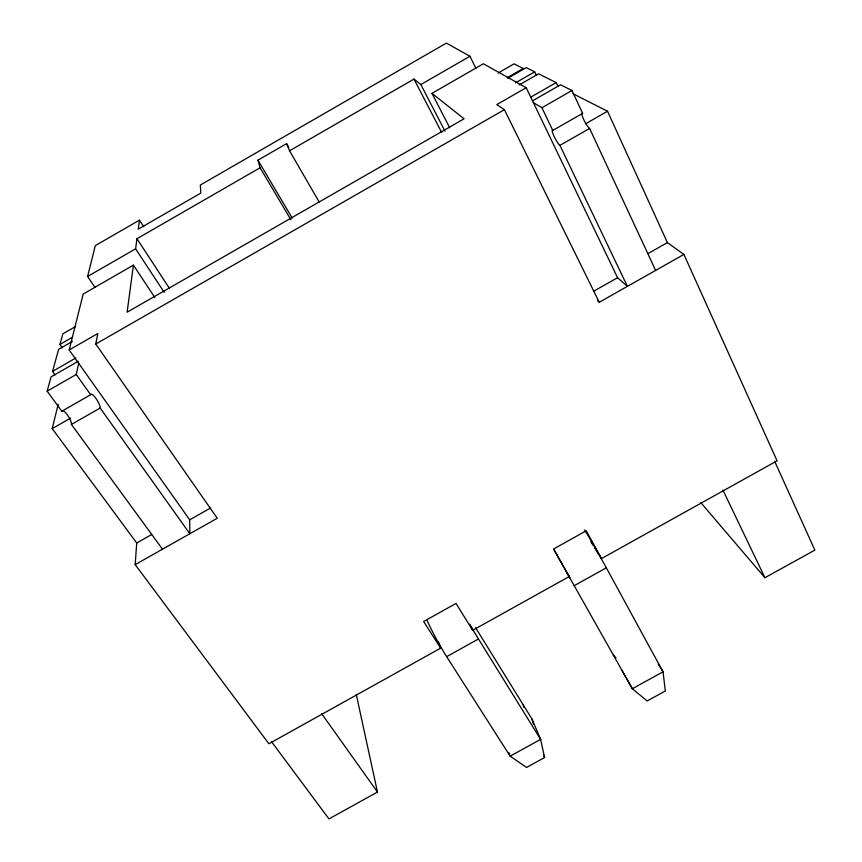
<?xml version="1.0" encoding="UTF-8"?>
<svg xmlns="http://www.w3.org/2000/svg" width="862" height="862" viewBox="0 0 862 862"><rect width="100%" height="100%" fill="white"/><g stroke="black" fill="none" stroke-linecap="round" stroke-linejoin="round"><path stroke-width="1.29" d="M438.542 642.018L440.644 648.138L268.879 743.777L135.183 564.632L136.724 543.006L52.216 428.619L58.185 404.278M78.711 363.355L76.233 374.496L90.661 394.731A8.469 2.08 58.4 0 1 95.93 398.416A8.469 2.08 58.4 0 1 100.164 408.038L189.845 533.74L189.694 519.808L69.197 349.95L83.194 294.05L133.416 265.151L127.123 312.206L464.068 118.805L431.97 93.355L483.377 63.766L526.208 87.709L617.569 277.715L627.407 286.367L559.934 145.376A8.598 1.336 61.9 0 1 554.137 136.476A8.598 1.336 61.9 0 1 552.79 130.442L541.918 107.728L533.427 102.718M164.189 292.326L135.603 248.827L136.95 238.72L260.098 167.767L257.943 160.17L286.583 143.652L288.598 147.143M95.111 287.499L87.59 276.476L95.316 245.616L139.439 220.155L138.232 229.184L200.814 193.099L200.329 185.039L446.397 43.1L469.952 56.267L475.878 68.238M135.183 564.632L217.246 518.245L95.768 344.024L97.805 333.529L69.197 349.95M90.661 394.731L61.805 411.239L47.151 391.154L51.073 376.845L78.183 361.297M54.834 374.97A8.308 2.166 57.7 0 0 52.571 371.35L58.605 349.325L72.505 341.352M62.075 347.871A7.855 1.918 57.6 0 0 59.952 344.434L62.861 333.82L75.166 326.752M319.166 202.01L289.567 150.785L413.975 79.088L420.85 84.541L444.986 131.164M87.59 276.476L135.603 248.827M420.85 84.541L469.952 56.267M498.117 73.022L514.086 63.842L523.256 68.497L507.255 77.688M507.804 78.205L526.229 67.613L534.688 71.848A7.973 1.315 62.5 0 0 536.606 75.479M59.952 344.434L72.548 337.204M515.454 82.892L534.688 71.848M519.139 84.961L538.588 73.798L556.152 82.59A8.448 1.476 62.5 0 0 558.177 86.426M526.208 87.709L496.781 104.593L504.41 109.668L599.252 302.282L683.9 254.43L777.071 460.814L601.45 558.598L599.456 555.43M95.768 344.024L504.41 109.668M52.571 371.35L75.845 357.999M530.787 97.137L556.152 82.59M532.544 100.832L560.537 84.788L571.98 90.51L582.615 113.385A8.609 1.562 62.1 0 0 583.714 119.57A8.609 1.562 62.1 0 0 589.608 128.427L655.626 270.409M47.151 391.154L76.233 374.496M541.918 107.728L571.98 90.51M552.79 130.442L582.615 113.385M52.216 428.619L70.63 418.092M585.783 123.686L607.538 111.252L667.403 242.621L683.9 254.43M162.487 549.202L71.438 424.438L100.164 408.038M559.934 145.376L589.608 128.427M136.724 543.006L151.658 534.548M648.041 253.579L667.403 242.621M189.694 519.808L210.673 507.933M593.476 291.345L617.569 277.715M440.644 648.138L423.641 621.502L456.03 603.432L472.667 630.305L569.157 576.581L553.609 548.986L586.268 530.755L601.45 558.598M446.656 656.661L478.453 638.968L540.614 739.37L544.579 757.526L526.553 767.471L510.164 756.179L446.656 656.661A35.956 3.825 61.5 0 1 439.76 645.185L437.422 640.983A35.956 3.825 61.5 0 1 427.229 620.726M574.264 585.654L606.331 567.81A36.139 1.024 60.3 0 0 599.801 556.044L597.431 551.842A36.139 1.024 60.3 0 0 584.684 529.99M356.254 694.384L377.47 792.07L328.972 818.9L271.422 741.579M700.838 502.643L764.928 577.723L814.849 550.118L774.647 461.278M572.918 93.689L607.538 111.252M597.409 300.482L599.252 302.282M613.281 655.034L616.018 657.878M321.623 713.628L377.47 792.07M133.416 265.151L154.794 297.433M136.95 238.72L169.264 288.102M139.439 220.155L143.782 226.846M590.923 541.918L593.056 545.29M594.478 547.542L598.745 554.298M658.277 664.106L663.04 671.8L665.335 690.958L647.157 700.978L632.342 688.738L621.534 669.677M508.774 752.548L510.164 756.179L540.614 739.37L532.037 719.145L478.97 633.182A15.656 1.228 61.2 0 1 475.641 627.665M257.943 160.17L292.143 218.011M260.098 167.767L290.903 219.788M567.315 573.327L569.157 576.581M569.976 578.057L554.094 549.934M568.672 575.859L632.342 688.738L663.04 671.8L606.331 567.81M469.79 624.131L471.633 627.428A35.988 2.866 61.2 0 0 478.453 638.968M413.975 79.088L441.732 132.554M431.97 93.355L449.695 127.748M722.916 490.09L764.928 577.723M543.545 755.058L544.579 757.526M286.583 143.652L289.567 150.785M471.288 626.814L472.667 630.305M532.037 719.145L533.438 724.102M523.223 704.879L523.934 707.379M61.805 411.239A8.458 2.284 58.1 0 1 62.15 410.678M62.807 410.603A8.458 2.284 58.1 0 1 68.529 416.594A8.458 2.284 58.1 0 1 71.438 424.438"/></g></svg>
